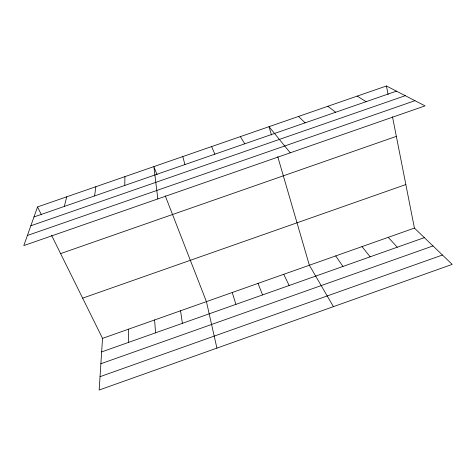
<?xml version="1.0" encoding="UTF-8"?>
<svg xmlns="http://www.w3.org/2000/svg" width="476" height="476" viewBox="0 0 476 476"><rect width="100%" height="100%" fill="white"/><g stroke="black" fill="none" stroke-linecap="round" stroke-linejoin="round"><path stroke-width="0.71" d="M124.789 185.438L124.902 176.644M51.545 235.287L102.536 338.371L99.157 390.022L452.2 264.388L414.417 228.087L392.486 116.733M94.599 195.922L95.854 186.717M64.325 206.429L66.729 196.814M37.521 206.941L23.8 245.592L425.05 105.874L386.429 85.977L37.521 206.941L41.442 214.866M100.031 376.671L442.448 255.017M102.536 338.371L414.417 228.087M101.65 351.919L424.342 237.625M100.876 363.741L432.993 245.931M82.645 298.154L405.844 184.557M27.388 235.483L414.971 100.68M60.601 253.595L396.353 136.368M33.963 216.967L396.466 91.148M30.839 225.773L405.272 95.682M357.196 96.11L366.109 101.68M327.887 106.273L335.669 112.247M298.5 116.459L305.152 122.838M388.243 237.34L397.276 247.211M290.253 152.814L269.029 126.675L271.463 135.023M362.016 246.616L370.144 256.82M335.717 255.915L342.946 266.453M240.356 136.618L244.753 143.8M333.426 306.651L309.364 265.233L277.764 156.681M283.72 274.301L289.152 285.505M211.606 146.59L214.884 154.17M258.016 283.387L262.562 294.93M157.044 174.74L153.879 166.6L157.824 198.926M165.261 195.85L206.429 301.629L216.913 348.117M232.252 292.502L235.906 304.366M182.778 156.58L184.932 164.565M386.429 85.977L388.118 94.534M180.547 310.78L182.397 323.323M154.605 319.955L155.545 332.831M128.603 329.154L128.633 342.363"/></g></svg>
